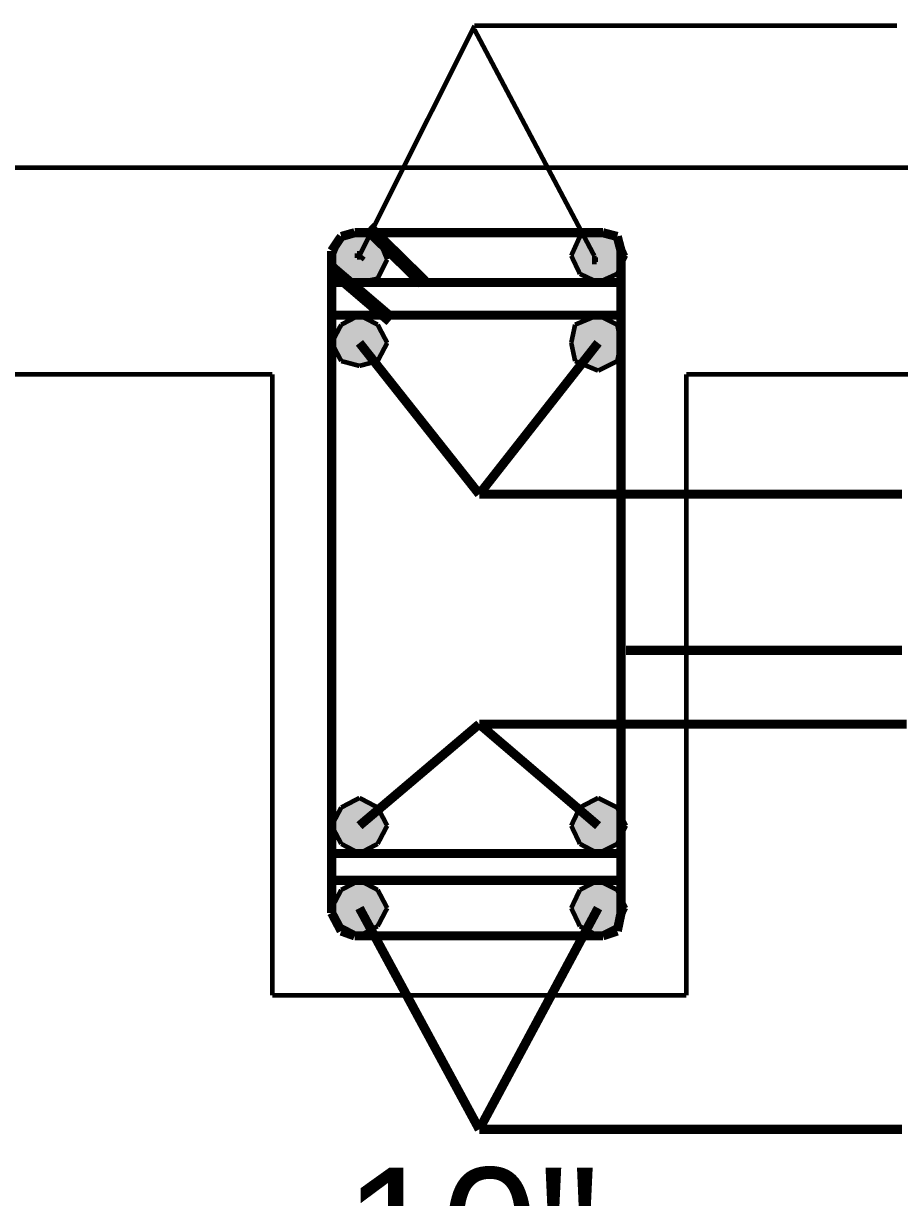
# Model space of a CAD drawing. Header units: millimetres. Extents: x 5 to 350, y 3 to 213.
# Drawn here: x 191.6 to 207.72, y 102.29 to 123.9 of the extents above; entities that cross this region are included whole.
import ezdxf

# ---------------------------------------------------------------- set-up
doc = ezdxf.new("R2010")
doc.units = ezdxf.units.MM
for name, color, linetype in [('H', 251, 'Continuous'), ('P', 255, 'Continuous'), ('T', 255, 'Continuous')]:
    doc.layers.add(name, color=color, linetype=linetype)
doc.styles.get("Standard").update_dxf_attribs({"font": 'arial.ttf'})

msp = doc.modelspace()

# ---------------------------------------------------------------- hatches: boundary and pattern name
at = {"layer": 'H', "linetype": 'Continuous'}
for points in [[(197.273, 119.556), (197.45, 119.98), (198.296, 119.556), (197.273, 119.556)], [(197.45, 119.98), (197.785, 120.05), (198.12, 119.98), (197.45, 119.98)], [(198.296, 119.556), (197.45, 119.98), (198.12, 119.98), (198.296, 119.556)], [(201.683, 119.627), (201.842, 119.98), (202.688, 119.627), (201.683, 119.627)], [(201.842, 119.98), (202.177, 120.05), (202.53, 119.98), (201.842, 119.98)], [(202.688, 119.627), (201.842, 119.98), (202.53, 119.98), (202.688, 119.627)], [(197.45, 119.204), (197.273, 119.556), (198.12, 119.204), (197.45, 119.204)], [(198.12, 119.204), (197.273, 119.556), (198.296, 119.556), (198.12, 119.204)], [(201.842, 119.292), (201.683, 119.627), (202.53, 119.292), (201.842, 119.292)], [(202.53, 119.292), (201.683, 119.627), (202.688, 119.627), (202.53, 119.292)], [(197.785, 119.133), (197.45, 119.204), (198.12, 119.204), (197.785, 119.133)], [(202.177, 119.133), (201.842, 119.292), (202.53, 119.292), (202.177, 119.133)], [(197.45, 118.357), (197.785, 118.533), (198.12, 118.357), (197.45, 118.357)], [(201.754, 118.357), (202.106, 118.533), (202.53, 118.357), (201.754, 118.357)], [(197.273, 118.022), (197.45, 118.357), (198.296, 118.022), (197.273, 118.022)], [(198.296, 118.022), (197.45, 118.357), (198.12, 118.357), (198.296, 118.022)], [(201.683, 118.022), (201.754, 118.357), (202.6, 118.022), (201.683, 118.022)], [(202.6, 118.022), (201.754, 118.357), (202.53, 118.357), (202.6, 118.022)], [(197.45, 117.687), (197.273, 118.022), (198.12, 117.687), (197.45, 117.687)], [(198.12, 117.687), (197.273, 118.022), (198.296, 118.022), (198.12, 117.687)], [(201.754, 117.687), (201.683, 118.022), (202.53, 117.687), (201.754, 117.687)], [(202.53, 117.687), (201.683, 118.022), (202.6, 118.022), (202.53, 117.687)], [(197.785, 117.598), (197.45, 117.687), (198.12, 117.687), (197.785, 117.598)], [(202.106, 117.51), (201.754, 117.687), (202.53, 117.687), (202.106, 117.51)], [(197.45, 109.467), (197.785, 109.643), (198.12, 109.467), (197.45, 109.467)], [(201.842, 109.467), (202.177, 109.643), (202.53, 109.467), (201.842, 109.467)], [(197.273, 109.132), (197.45, 109.467), (198.296, 109.132), (197.273, 109.132)], [(198.296, 109.132), (197.45, 109.467), (198.12, 109.467), (198.296, 109.132)], [(201.683, 109.132), (201.842, 109.467), (202.688, 109.132), (201.683, 109.132)], [(202.688, 109.132), (201.842, 109.467), (202.53, 109.467), (202.688, 109.132)], [(197.45, 108.797), (197.273, 109.132), (198.12, 108.797), (197.45, 108.797)], [(198.12, 108.797), (197.273, 109.132), (198.296, 109.132), (198.12, 108.797)], [(201.842, 108.797), (201.683, 109.132), (202.53, 108.797), (201.842, 108.797)], [(202.53, 108.797), (201.683, 109.132), (202.688, 109.132), (202.53, 108.797)], [(197.785, 108.62), (197.45, 108.797), (198.12, 108.797), (197.785, 108.62)], [(202.177, 108.62), (201.842, 108.797), (202.53, 108.797), (202.177, 108.62)], [(197.45, 107.95), (197.785, 108.126), (198.12, 107.95), (197.45, 107.95)], [(201.842, 107.95), (202.177, 108.126), (202.53, 107.95), (201.842, 107.95)], [(197.273, 107.615), (197.45, 107.95), (198.296, 107.615), (197.273, 107.615)], [(198.296, 107.615), (197.45, 107.95), (198.12, 107.95), (198.296, 107.615)], [(201.683, 107.615), (201.842, 107.95), (202.688, 107.615), (201.683, 107.615)], [(202.688, 107.615), (201.842, 107.95), (202.53, 107.95), (202.688, 107.615)], [(197.45, 107.28), (197.273, 107.615), (198.12, 107.28), (197.45, 107.28)], [(198.12, 107.28), (197.273, 107.615), (198.296, 107.615), (198.12, 107.28)], [(201.842, 107.28), (201.683, 107.615), (202.53, 107.28), (201.842, 107.28)], [(202.53, 107.28), (201.683, 107.615), (202.688, 107.615), (202.53, 107.28)], [(197.785, 107.103), (197.45, 107.28), (198.12, 107.28), (197.785, 107.103)], [(202.177, 107.103), (201.842, 107.28), (202.53, 107.28), (202.177, 107.103)]]:
    msp.add_hatch(color=256, dxfattribs=at).paths.add_polyline_path(points)

# ---------------------------------------------------------------- linework, layer by layer
at = {"layer": 'P'}
for points, const_width in [([(197.785, 119.627), (199.902, 123.86)], 0.085), ([(199.902, 123.86), (207.68, 123.86)], 0.085), ([(202.106, 119.627), (199.902, 123.79)], 0.085), ([(210.908, 121.25), (189.83, 121.25)], 0.085), ([(197.944, 120.138), (198.967, 119.133)], 0.254), ([(197.45, 119.98), (197.273, 119.715)], 0.169), ([(197.45, 119.98), (197.273, 119.556)], 0.085), ([(197.697, 120.05), (197.45, 119.98)], 0.169), ([(197.785, 120.05), (197.45, 119.98)], 0.085), ([(202.265, 120.05), (197.697, 120.05)], 0.169), ([(198.12, 119.98), (197.785, 120.05)], 0.085), ([(198.296, 119.556), (198.12, 119.98)], 0.085), ([(201.842, 119.98), (201.683, 119.627)], 0.085), ([(202.177, 120.05), (201.842, 119.98)], 0.085), ([(202.53, 119.98), (202.177, 120.05)], 0.085), ([(202.53, 119.98), (202.265, 120.05)], 0.169), ([(202.6, 119.715), (202.53, 119.98)], 0.169), ([(202.688, 119.627), (202.53, 119.98)], 0.085), ([(197.273, 119.715), (197.273, 107.527)], 0.169), ([(202.6, 107.527), (202.6, 119.715)], 0.169), ([(197.273, 119.556), (197.45, 119.204)], 0.085), ([(197.697, 119.627), (197.785, 119.627)], 0.085), ([(197.785, 119.627), (197.785, 119.715)], 0.085), ([(197.873, 119.556), (197.785, 119.627)], 0.085), ([(197.785, 119.627), (197.785, 119.556)], 0.085), ([(198.12, 119.204), (198.296, 119.556)], 0.085), ([(198.296, 119.556), (198.296, 119.556)], 0.085), ([(201.683, 119.627), (201.842, 119.292)], 0.085), ([(202.106, 119.556), (202.106, 119.627)], 0.085), ([(202.106, 119.556), (202.106, 119.627)], 0.085), ([(202.177, 119.556), (202.106, 119.556)], 0.085), ([(202.106, 119.556), (202.106, 119.468)], 0.085), ([(202.53, 119.292), (202.688, 119.627)], 0.085), ([(202.688, 119.627), (202.688, 119.627)], 0.085), ([(197.273, 119.38), (198.367, 118.445)], 0.254), ([(201.842, 119.292), (202.177, 119.133)], 0.085), ([(202.177, 119.133), (202.53, 119.292)], 0.085), ([(197.273, 119.133), (202.6, 119.133)], 0.169), ([(197.45, 119.204), (197.785, 119.133)], 0.085), ([(197.785, 119.133), (198.12, 119.204)], 0.085), ([(197.273, 118.533), (202.6, 118.533)], 0.169), ([(197.785, 118.533), (197.45, 118.357)], 0.085), ([(198.12, 118.357), (197.785, 118.533)], 0.085), ([(202.177, 118.533), (201.754, 118.357)], 0.085), ([(202.53, 118.357), (202.177, 118.533)], 0.085), ([(197.45, 118.357), (197.273, 118.022)], 0.085), ([(198.296, 118.022), (198.12, 118.357)], 0.085), ([(201.754, 118.357), (201.683, 118.022)], 0.085), ([(202.6, 118.022), (202.53, 118.357)], 0.085), ([(197.273, 118.022), (197.45, 117.687)], 0.085), ([(199.99, 115.235), (197.785, 118.022)], 0.169), ([(198.12, 117.687), (198.296, 118.022)], 0.085), ([(198.296, 118.022), (198.296, 118.022)], 0.085), ([(199.99, 115.235), (202.177, 118.022)], 0.169), ([(201.683, 118.022), (201.754, 117.687)], 0.085), ([(202.53, 117.687), (202.6, 118.022)], 0.085), ([(202.6, 118.022), (202.6, 118.022)], 0.085), ([(197.45, 117.687), (197.785, 117.598)], 0.085), ([(197.785, 117.598), (198.12, 117.687)], 0.085), ([(201.754, 117.687), (202.177, 117.51)], 0.085), ([(202.177, 117.51), (202.53, 117.687)], 0.085), ([(189.83, 117.44), (196.18, 117.44)], 0.085), ([(196.18, 117.44), (196.18, 106.01)], 0.085), ([(203.8, 106.01), (203.8, 117.44)], 0.085), ([(210.908, 117.44), (203.8, 117.44)], 0.085), ([(207.768, 115.235), (199.99, 115.235)], 0.169), ([(202.688, 112.36), (207.768, 112.36)], 0.169), ([(197.785, 109.132), (199.99, 111.002)], 0.169), ([(199.99, 111.002), (202.177, 109.132)], 0.169), ([(199.99, 111.002), (207.857, 111.002)], 0.169), ([(197.785, 109.643), (197.45, 109.467)], 0.085), ([(198.12, 109.467), (197.785, 109.643)], 0.085), ([(202.177, 109.643), (201.842, 109.467)], 0.085), ([(202.53, 109.467), (202.177, 109.643)], 0.085), ([(197.45, 109.467), (197.273, 109.132)], 0.085), ([(198.296, 109.132), (198.12, 109.467)], 0.085), ([(201.842, 109.467), (201.683, 109.132)], 0.085), ([(202.688, 109.132), (202.53, 109.467)], 0.085), ([(197.273, 109.132), (197.45, 108.797)], 0.085), ([(198.12, 108.797), (198.296, 109.132)], 0.085), ([(198.296, 109.132), (198.296, 109.132)], 0.085), ([(201.683, 109.132), (201.842, 108.797)], 0.085), ([(202.53, 108.797), (202.688, 109.132)], 0.085), ([(202.688, 109.132), (202.688, 109.132)], 0.085), ([(197.45, 108.797), (197.785, 108.62)], 0.085), ([(197.785, 108.62), (198.12, 108.797)], 0.085), ([(201.842, 108.797), (202.177, 108.62)], 0.085), ([(202.177, 108.62), (202.53, 108.797)], 0.085), ([(197.273, 108.62), (202.6, 108.62)], 0.169), ([(197.273, 108.126), (202.6, 108.126)], 0.169), ([(197.785, 108.126), (197.45, 107.95)], 0.085), ([(198.12, 107.95), (197.785, 108.126)], 0.085), ([(202.177, 108.126), (201.842, 107.95)], 0.085), ([(202.53, 107.95), (202.177, 108.126)], 0.085), ([(197.45, 107.95), (197.273, 107.615)], 0.085), ([(198.296, 107.615), (198.12, 107.95)], 0.085), ([(201.842, 107.95), (201.683, 107.615)], 0.085), ([(202.688, 107.615), (202.53, 107.95)], 0.085), ([(197.273, 107.615), (197.45, 107.28)], 0.085), ([(197.785, 107.615), (199.99, 103.54)], 0.169), ([(198.12, 107.28), (198.296, 107.615)], 0.085), ([(198.296, 107.615), (198.296, 107.615)], 0.085), ([(199.99, 103.54), (202.177, 107.615)], 0.169), ([(201.683, 107.615), (201.842, 107.28)], 0.085), ([(202.53, 107.28), (202.688, 107.615)], 0.085), ([(202.688, 107.615), (202.688, 107.615)], 0.085), ([(197.273, 107.527), (197.45, 107.192)], 0.169), ([(202.53, 107.192), (202.6, 107.527)], 0.169), ([(197.45, 107.192), (197.697, 107.103)], 0.169), ([(197.45, 107.28), (197.785, 107.103)], 0.085), ([(197.785, 107.103), (198.12, 107.28)], 0.085), ([(201.842, 107.28), (202.177, 107.103)], 0.085), ([(202.177, 107.103), (202.53, 107.28)], 0.085), ([(202.265, 107.103), (202.53, 107.192)], 0.169), ([(197.697, 107.103), (202.265, 107.103)], 0.169), ([(197.697, 107.103), (202.265, 107.103)], 0.085), ([(196.18, 106.01), (203.8, 106.01)], 0.085), ([(199.99, 103.54), (207.768, 103.54)], 0.169)]:
    msp.add_lwpolyline(points, dxfattribs=dict(at, const_width=const_width))

# ---------------------------------------------------------------- texts
at = {"layer": 'T', "insert": (197.5, 100.5), "char_height": 2.3, "attachment_point": 7}
msp.add_mtext('{\\fArial|b0|i0|c0|p18;10"}', dxfattribs=at)

doc.saveas('drawing.dxf')
